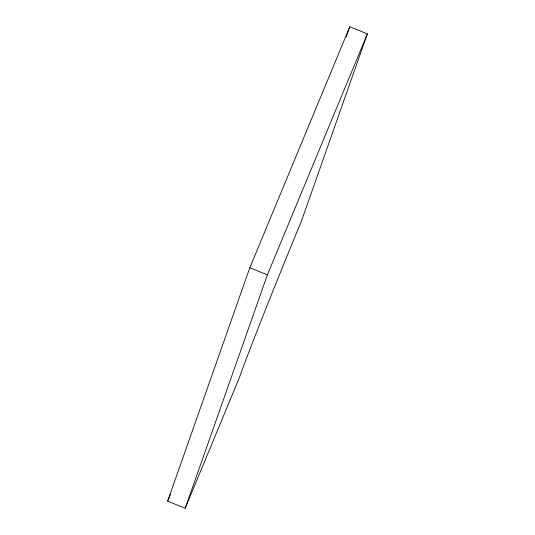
<?xml version="1.0" encoding="UTF-8"?>
<svg xmlns="http://www.w3.org/2000/svg" width="535" height="535" viewBox="0 0 535 535"><rect width="100%" height="100%" fill="white"/><g stroke="black" fill="none" stroke-linecap="round" stroke-linejoin="round"><path stroke-width="0.8" d="M167.636 501.121L249.818 267.754L349.803 26.75L367.364 33.879L301.399 221.189A129.243 2.468 -67.9 0 0 239.319 377.797L185.197 508.25L167.636 501.121L170.518 494.18M346.198 36.982L349.803 26.75M185.197 508.25L267.38 274.876L367.364 33.879M249.818 267.754L267.38 274.876"/></g></svg>
